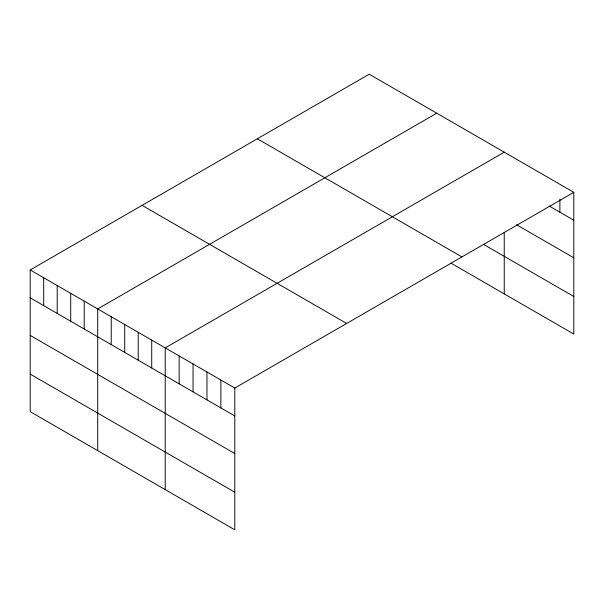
<?xml version="1.0" encoding="UTF-8"?>
<svg xmlns="http://www.w3.org/2000/svg" width="604" height="604" viewBox="0 0 604 604"><rect width="100%" height="100%" fill="white"/><g stroke="black" fill="none" stroke-linecap="round" stroke-linejoin="round"><path stroke-width="0.91" d="M30.2 269.943L234.782 388.055L234.782 529.791L30.2 411.671L30.2 269.943L369.218 74.209L573.8 192.329L573.8 334.057L451.029 263.178M436.73 113.19L97.712 308.916L97.712 450.652M504.242 152.17L165.224 347.896L165.224 489.633M234.782 388.055L573.8 192.329M549.066 205.941L573.8 220.218M516.609 224.771L573.8 257.787M483.593 244.409L573.8 296.496M257.342 138.799L461.924 256.919M142.076 205.352L346.658 323.465M30.2 297.84L234.782 415.952M30.2 335.401L234.782 453.521M30.2 374.11L234.782 492.222M559.885 199.169L559.885 212.193M504.242 232.374L504.242 293.899M220.868 380.022L220.868 407.919M206.961 371.996L206.961 399.886M193.046 363.963L193.046 391.86M179.139 355.93L179.139 383.827M151.725 340.105L151.725 367.995M138.218 332.306L138.218 360.203M124.718 324.514L124.718 352.404M111.212 316.715L111.212 344.612M84.213 301.124L84.213 329.021M70.706 293.325L70.706 321.222M57.206 285.533L57.206 313.431M43.699 277.734L43.699 305.632"/></g></svg>
